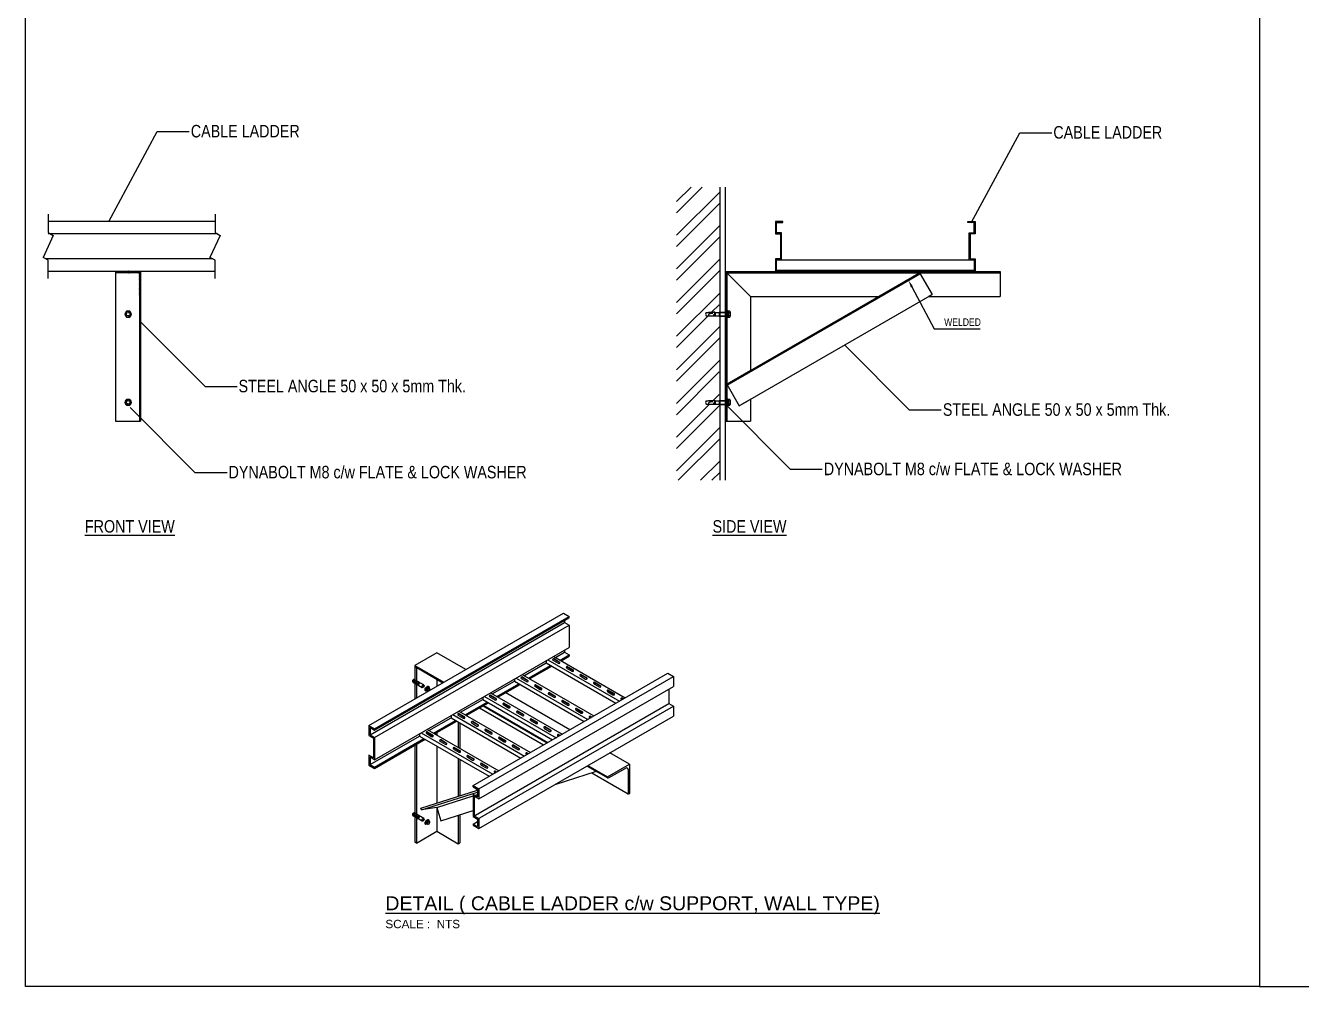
# Model space of a CAD drawing. Header units: inches. Extents: x -259 to 18436, y -3316 to 2573.
# Drawn here: x -259 to 3572, y -3316 to -430 of the extents above; entities that cross this region are included whole.
import ezdxf
from ezdxf import colors
from ezdxf.entities.mleader import LeaderData, LeaderLine
from ezdxf.lldxf.tags import DXFTag
from ezdxf.math import Vec2, Vec3

# ---------------------------------------------------------------- set-up
doc = ezdxf.new("R2010")
doc.units = ezdxf.units.IN
doc.header["$MEASUREMENT"] = 0
doc.linetypes.add('DASHDOT2', pattern=[0.5, 0.25, -0.125, 0, -0.125])
for name, color, linetype in [('TID-CULVERT', 30, 'Continuous'), ('TID-E-LADDER', 170, 'Continuous'), ('TID-E-TEXT', 15, 'Continuous'), ('TID-ELC TEXT', 15, 'Continuous')]:
    doc.layers.add(name, color=color, linetype=linetype)
doc.styles.get("Standard").update_dxf_attribs({"font": 'arial.ttf'})
doc.styles.add('TX-AN', font='ARIALN.TTF')
tags = doc.linetypes.add('HIDDEN', pattern=[0.375, 0.25, -0.125]).pattern_tags.tags
tags[6:7] = [DXFTag(74, 4), DXFTag(75, 0), DXFTag(340, '0'), DXFTag(46, 1.0), DXFTag(50, 0.0), DXFTag(44, 0.0), DXFTag(45, 0.0)]
tags[4:5] = [DXFTag(74, 4), DXFTag(75, 0), DXFTag(340, '0'), DXFTag(46, 1.0), DXFTag(50, 0.0), DXFTag(44, 0.0), DXFTag(45, 0.0)]
doc.dimstyles.get("Standard").update_dxf_attribs({"dimtxt": 0.18, "dimasz": 0.18, "dimexe": 0.18, "dimexo": 0.0625, "dimgap": 0.09, "dimtad": 1, "dimtih": 1, "dimtoh": 1, "dimdec": 4, "dimdsep": 46, "dimtxsty": 'Standard', "dimcen": 0.09, "dimazin": 3, "dimtfac": 1, "dimtdec": 4, "dimtmove": 0, "dimatfit": 3, "dimfxl": 1, "dimtolj": 1})

# ---------------------------------------------------------------- blocks, each defined once
blk = doc.blocks.new('JUDUL')
at = {"color": 4, "style": 'TX-AN'}
blk.add_attdef('DETAIL', (0, 0), '', height=40, dxfattribs=at)
at = {"color": 15, "style": 'TX-AN'}
blk.add_attdef('SCALE', (0, -43.1), '', height=25, dxfattribs=at)

msp = doc.modelspace()

# ---------------------------------------------------------------- hatches: boundary and pattern name
h = msp.add_hatch()
h.set_pattern_fill('ANSI32', color=250, scale=7.5)
h.set_pattern_definition([(45, (-5770.66, 9962.09), (-50.51394, 50.51394), []), (45, (-5736.986, 9962.09), (-50.51394, 50.51394), [])])
h.paths.add_polyline_path([(1823.484, -1302.7834), (1809.4133, -1301.7899), (1809.4133, -1302.2634), (1791.3188, -1302.2634), (1784.3698, -1301.7899, -0.362066856), (1784.3698, -1291.8541), (1791.3188, -1291.8541), (1791.3188, -1291.3805), (1806.6274, -1291.3805), (1809.4133, -1290.4711), (1809.4133, -1291.8541), (1823.484, -1291.8541), (1823.484, -1290.8605), (1826.0201, -915.5268), (1695.3473, -915.5268), (1695.3473, -1795.8328), (1826.0201, -1795.8328), (1826.0201, -1567.7932), (1823.484, -1567.7932), (1809.4133, -1566.7996), (1809.4133, -1567.2731), (1791.3188, -1567.2731), (1784.3698, -1566.7996, -0.362066856), (1784.3698, -1556.8638), (1791.3188, -1556.8638), (1791.3188, -1556.3902), (1806.6274, -1556.3902), (1809.4133, -1555.4808), (1809.4133, -1556.8638), (1823.484, -1556.8638), (1823.484, -1555.8702), (1824.4863, -1302.7834)])
h = msp.add_hatch()
h.set_pattern_fill('ANSI31', color=250, scale=0.375002)
h.set_pattern_definition([(45, (-1289.2854, 12608.2882), (-0.84190238, 0.84190238), [])])
edge = h.paths.add_edge_path()
edge.add_line((41.1095, -1172.4944), (41.1095, -1168.7444))
edge.add_line((41.1095, -1168.7444), (11.1094, -1168.7444))
edge.add_arc((14.8594, -1168.7444), 3.75, 180, 270)
edge.add_line((14.8594, -1172.4944), (41.1095, -1172.4944))
edge = h.paths.add_edge_path()
edge.add_line((56.1096, -1168.7444), (56.1096, -1172.4944))
edge.add_line((56.1096, -1172.4944), (78.6097, -1172.4944))
edge.add_arc((78.6097, -1176.2444), 3.75, 0, 90, ccw=False)
edge.add_line((82.3597, -1176.2444), (82.3597, -1240.7447))
edge.add_arc((85.3597, -1240.7447), 3, 180, 270)
edge.add_line((85.3597, -1243.7447), (86.1097, -1243.7447))
edge.add_line((86.1097, -1243.7447), (86.1097, -1168.7444))
edge.add_line((86.1097, -1168.7444), (56.1096, -1168.7444))

# ---------------------------------------------------------------- linework, layer by layer
for p, q in [((3445.6581, -371.4802), (3445.6581, -3315.5438)), ((902.9516, -2401.2181), (906.1407, -2403.0593)), ((906.148, -2401.1303), (906.7512, -2400.782)), ((906.148, -2401.1303), (909.2622, -2401.8367)), ((906.7512, -2400.782), (909.2622, -2401.3515)), ((909.2622, -2405.6767), (907.0503, -2404.3996)), ((907.1145, -2394.0077), (909.2622, -2395.2476)), ((909.2957, -2399.578), (908.6241, -2396.8307)), ((907.1145, -2794.633), (909.2622, -2795.8729)), ((902.9516, -2801.8434), (906.1407, -2803.6846)), ((906.148, -2801.7556), (906.7512, -2801.4073)), ((906.148, -2801.7556), (909.2622, -2802.462)), ((906.7512, -2801.4073), (909.2622, -2801.9768)), ((909.2622, -2806.302), (907.0503, -2805.0249)), ((909.2957, -2800.2034), (908.6241, -2797.456)), ((3445.6581, -3315.5438), (7640.9194, -3315.5438))]:
    msp.add_line(p, q)
at = {"color": 250}
for p, q in [((1826.0201, -1795.8328), (1826.0201, -915.5268)), ((1842.1858, -1795.8328), (1842.1858, -915.5268))]:
    msp.add_line(p, q, dxfattribs=at)
at = {"ltscale": 5}
for p, q in [((942.553, -2428.8127), (941.5756, -2428.2484)), ((943.3927, -2423.4595), (946.5967, -2417.91)), ((943.3927, -2423.4595), (944.3201, -2426.9206)), ((946.861, -2425.4619), (943.3927, -2423.4595)), ((947.7884, -2428.923), (944.3201, -2426.9206)), ((946.5967, -2417.91), (950.0578, -2416.9826)), ((950.065, -2419.9124), (946.5967, -2417.91)), ((946.861, -2425.4619), (950.065, -2419.9124)), ((946.861, -2425.4619), (947.7884, -2428.923)), ((951.1538, -2428.0212), (947.7884, -2428.923)), ((950.8129, -2414.5062), (949.8355, -2413.9419)), ((953.5261, -2418.985), (950.0578, -2416.9826)), ((950.065, -2419.9124), (953.5261, -2418.985)), ((951.1538, -2428.0212), (954.4278, -2422.3504)), ((954.4278, -2422.3504), (953.5261, -2418.985)), ((942.553, -2829.4381), (941.5756, -2828.8738)), ((943.3927, -2824.0848), (946.5967, -2818.5353)), ((943.3927, -2824.0848), (944.3201, -2827.5459)), ((946.861, -2826.0873), (943.3927, -2824.0848)), ((947.7884, -2829.5483), (944.3201, -2827.5459)), ((946.5967, -2818.5353), (950.0578, -2817.6079)), ((950.065, -2820.5377), (946.5967, -2818.5353)), ((946.861, -2826.0873), (950.065, -2820.5377)), ((946.861, -2826.0873), (947.7884, -2829.5483)), ((951.1538, -2828.6465), (947.7884, -2829.5483)), ((950.8129, -2815.1315), (949.8355, -2814.5672)), ((953.5261, -2819.6103), (950.0578, -2817.6079)), ((950.065, -2820.5377), (953.5261, -2819.6103)), ((951.1538, -2828.6465), (954.4278, -2822.9757)), ((954.4278, -2822.9757), (953.5261, -2819.6103))]:
    msp.add_line(p, q, dxfattribs=at)
msp.add_lwpolyline([(3445.6581, -3315.5438), (-259.4178, -3315.5438), (-259.4178, -371.4802), (4531.4391, -371.4802)])
at = {"color": 250, "const_width": 3}
for points in [[(2301.7184, -1243.7447), (2425.1275, -1172.4944), (2462.6277, -1237.4466), (2451.719, -1243.7447)], [(1917.1861, -1465.7545), (1845.9359, -1506.8909), (1883.436, -1571.843), (1917.1861, -1552.3574)]]:
    msp.add_lwpolyline(points, dxfattribs=at)
for centre, major_axis, ratio, start_param, end_param in [((905.033, -2397.6129), (-2.0815, -3.6052), 0.557135387, 3.141592654, 6.283185307), ((909.4847, -2400.183), (-2.4345, -4.2166), 0.577350269, 5.24889907, 6.283185307), ((909.4847, -2400.183), (-2.4345, -4.2166), 0.577350269, 3.991675399, 4.179643654), ((905.033, -2798.2382), (-2.0815, -3.6052), 0.557135387, 3.141592654, 6.283185307), ((909.4847, -2800.8083), (-2.4345, -4.2166), 0.577350269, 5.24889907, 6.283185307), ((909.4847, -2800.8083), (-2.4345, -4.2166), 0.577350269, 3.991675399, 4.179643654)]:
    msp.add_ellipse(centre, major_axis=major_axis, ratio=ratio, start_param=start_param, end_param=end_param)
at = {"color": 250}
for centre, start_param, end_param in [((906.5903, -2398.512), 3.141592654, 6.283185307), ((906.9097, -2398.6963), 3.141592654, 6.283185307), ((907.229, -2398.8807), 3.141592654, 6.283185307), ((907.5484, -2399.0651), 3.310671372, 6.283185307), ((907.8677, -2399.2495), 3.441786554, 6.283185307), ((908.1871, -2399.4339), 3.564003346, 6.283185307), ((908.5065, -2399.6182), 3.680480397, 6.11826786), ((908.8258, -2399.8026), 3.793376953, 5.802590823), ((909.1452, -2399.987), 4.111986537, 5.303245642), ((909.4852, -2400.1811), 4.197387584, 5.182923147), ((909.8252, -2400.3752), 4.282878489, 5.153461662), ((910.1652, -2400.5693), 4.369094511, 5.124238626), ((910.5053, -2400.7635), 4.45672096, 5.095223938), ((910.8453, -2400.9576), 4.546547295, 5.066389255), ((911.1853, -2401.1517), 4.614714611, 5.037707696), ((911.5253, -2401.3458), 4.843316774, 5.009153589), ((906.5903, -2799.1373), 3.141592654, 6.283185307), ((906.9097, -2799.3216), 3.141592654, 6.283185307), ((907.229, -2799.506), 3.141592654, 6.283185307), ((907.5484, -2799.6904), 3.310671372, 6.283185307), ((907.8677, -2799.8748), 3.441786554, 6.283185307), ((908.1871, -2800.0592), 3.564003346, 6.283185307), ((908.5065, -2800.2436), 3.680480397, 6.11826786), ((908.8258, -2800.4279), 3.793376953, 5.802590823), ((909.1452, -2800.6123), 4.111986537, 5.303245642), ((909.4852, -2800.8064), 4.197387584, 5.182923147), ((909.8252, -2801.0005), 4.282878489, 5.153461662), ((910.1652, -2801.1947), 4.369094511, 5.124238626), ((910.5053, -2801.3888), 4.45672096, 5.095223938), ((910.8453, -2801.5829), 4.546547295, 5.066389255), ((911.1853, -2801.777), 4.614714611, 5.037707696), ((911.5253, -2801.9711), 4.843316774, 5.009153589)]:
    msp.add_ellipse(centre, major_axis=(-2.0815, -3.6052), ratio=0.557135387, start_param=start_param, end_param=end_param, dxfattribs=at)
at = {"ltscale": 5, "extrusion": (0, 0, -1)}
for centre, major_axis, start_param, end_param in [((945.7056, -2421.0952), (4.1299, 7.1533), 3.141592654, 6.283185307), ((946.683, -2421.6595), (-4.1299, -7.1533), -0.802869414, 3.944462068), ((945.7056, -2821.7205), (4.1299, 7.1533), 3.141592654, 6.283185307), ((946.683, -2822.2848), (-4.1299, -7.1533), -0.802869414, 3.944462068)]:
    msp.add_ellipse(centre, major_axis=major_axis, ratio=0.478259046, start_param=start_param, end_param=end_param, dxfattribs=at)
for centre in [(950.6572, -2423.954), (950.6572, -2824.5793)]:
    msp.add_ellipse(centre, major_axis=(-2.478, -4.292), ratio=0.482027847)
at = {"layer": 'TID-CULVERT'}
for p, q in [((11.1094, -1168.7444), (11.1094, -1618.7462)), ((82.3597, -1176.2444), (82.3597, -1618.7462)), ((86.1097, -1168.7444), (86.1097, -1618.7462)), ((1842.1858, -1168.7444), (1842.1858, -1618.7462)), ((1842.1858, -1168.7444), (2667.1891, -1168.7444)), ((1842.1858, -1168.7444), (1917.1861, -1243.7447)), ((1845.9359, -1172.4944), (1845.9359, -1618.7462)), ((1845.9359, -1172.4944), (2667.1891, -1172.4944)), ((1845.9359, -1506.8909), (2425.1275, -1172.4944)), ((1847.8109, -1510.1385), (2427.0025, -1175.742)), ((2425.1275, -1172.4944), (2462.6277, -1237.4466)), ((2667.1891, -1168.7444), (2667.1891, -1243.7447)), ((1883.436, -1571.843), (2462.6277, -1237.4466)), ((1917.1861, -1243.7447), (1917.1861, -1465.7545)), ((1917.1861, -1243.7447), (2301.7184, -1243.7447)), ((2451.719, -1243.7447), (2667.1891, -1243.7447)), ((1847.1143, -1295.7368), (1848.4013, -1295.3182)), ((1850.8403, -1297.9071), (1849.5532, -1298.3257)), ((1850.7465, -1292.4307), (1855.7375, -1292.4307)), ((1850.7465, -1301.2132), (1855.7375, -1301.2132)), ((1845.9359, -1506.8909), (1883.436, -1571.843)), ((1847.1143, -1560.7465), (1848.4013, -1560.328)), ((1850.8403, -1562.9169), (1849.5532, -1563.3354)), ((1850.7465, -1557.4404), (1855.7375, -1557.4404)), ((1850.7465, -1566.223), (1855.7375, -1566.223)), ((1917.1861, -1552.3574), (1917.1861, -1618.7462)), ((11.1094, -1618.7462), (86.1097, -1618.7462)), ((1842.1858, -1618.7462), (1917.1861, -1618.7462)), ((975.2765, -2314.0176), (909.2622, -2352.131)), ((1062.1924, -2364.1985), (975.2765, -2314.0176)), ((909.2622, -2352.131), (996.178, -2402.3119)), ((909.2622, -2352.131), (909.2622, -2452.4928)), ((910.0946, -2355.1773), (993.9561, -2403.5947)), ((914.4583, -2357.6967), (914.4583, -2449.4928)), ((975.2765, -2392.8101), (975.2765, -2414.3794)), ((1374.912, -2544.7473), (1182.4989, -2433.6575)), ((1103.7723, -2479.1103), (1296.1854, -2590.2001)), ((1114.2626, -2473.0537), (1306.6757, -2584.1435)), ((1116.4845, -2471.7709), (1308.8977, -2582.8607)), ((1039.7024, -2520.9866), (1039.7024, -2597.8435)), ((1044.8985, -2523.9866), (1044.8985, -2600.8435)), ((975.2765, -2553.2974), (975.2765, -2560.6472)), ((909.2622, -2591.4108), (909.2622, -2881.7901)), ((914.4583, -2588.4107), (914.4583, -2884.7901)), ((975.2765, -2593.5688), (975.2765, -2765.3966)), ((1039.7024, -2630.7651), (1039.7024, -2744.8736)), ((1044.8985, -2633.7651), (1044.8985, -2743.2183)), ((1554.1719, -2648.243), (1495.2185, -2614.2063)), ((1331.2678, -2708.8633), (1454.6309, -2669.5655)), ((1426.9822, -2653.6025), (1488.99, -2689.4027)), ((1429.2042, -2652.3197), (1488.1575, -2686.3564)), ((1441.1103, -2673.8725), (1550.4172, -2736.9809)), ((1488.1575, -2686.3564), (1554.1719, -2648.243)), ((1491.5325, -2689.604), (1542.9218, -2659.9344)), ((1549.6718, -2663.8315), (1549.6718, -2735.308)), ((1554.1719, -2648.243), (1554.1719, -2736.607)), ((1488.1575, -2686.3564), (1488.1575, -2687.6554)), ((927.7351, -2780.5411), (1098.0732, -2726.2793)), ((929.3123, -2785.4922), (1098.0732, -2731.7328)), ((975.2765, -2778.107), (1084.4227, -2743.3381)), ((1089.6773, -2741.6642), (1098.0732, -2738.9896)), ((1554.1719, -2736.607), (1553.0469, -2737.2566)), ((929.3123, -2785.4922), (927.7351, -2780.5411)), ((975.2765, -2778.107), (929.3123, -2785.4922)), ((975.2765, -2778.107), (975.2765, -2849.6767)), ((975.2765, -2778.107), (988.0474, -2818.1973)), ((988.0474, -2818.1973), (1084.4227, -2787.4966)), ((1039.7024, -2801.7424), (1039.7024, -2886.873)), ((1044.8985, -2800.0872), (1044.8985, -2883.873)), ((914.4583, -2884.7901), (975.2765, -2849.6767)), ((975.2765, -2849.6767), (1039.7024, -2886.873)), ((914.4583, -2884.7901), (909.2622, -2881.7901)), ((1039.7024, -2886.873), (1044.8985, -2883.873))]:
    msp.add_line(p, q, dxfattribs=at)
at = {"layer": 'TID-CULVERT', "color": 250, "linetype": 'HIDDEN', "ltscale": 0.05}
for p, q in [((41.1095, -1168.7444), (41.1095, -1172.4944)), ((41.1095, -1168.7444), (56.1096, -1172.4944)), ((56.1096, -1168.7444), (41.1095, -1172.4944)), ((56.1096, -1168.7444), (56.1096, -1172.4944)), ((909.2622, -2395.2476), (910.3036, -2395.8489)), ((913.8334, -2402.8735), (909.2622, -2399.5537)), ((909.2622, -2401.3515), (912.8619, -2402.168)), ((909.2622, -2401.8367), (913.8334, -2402.8735)), ((917.8841, -2410.6545), (909.2622, -2405.6767)), ((922.753, -2402.2213), (911.9192, -2395.9664)), ((918.237, -2410.0431), (920.8462, -2411.5495)), ((931.6172, -2418.5834), (921.7558, -2412.8899)), ((922.4, -2402.8327), (925.0091, -2404.3391)), ((936.4861, -2410.1502), (926.6247, -2404.4567)), ((909.2622, -2795.8729), (910.3036, -2796.4742)), ((922.753, -2802.8466), (911.9192, -2796.5917)), ((913.8334, -2803.4989), (909.2622, -2800.179)), ((909.2622, -2801.9768), (912.8619, -2802.7934)), ((909.2622, -2802.462), (913.8334, -2803.4989)), ((917.8841, -2811.2798), (909.2622, -2806.302)), ((918.237, -2810.6684), (920.8462, -2812.1748)), ((931.6172, -2819.2087), (921.7558, -2813.5152)), ((922.4, -2803.458), (925.0091, -2804.9645)), ((936.4861, -2810.7755), (926.6247, -2805.082))]:
    msp.add_line(p, q, dxfattribs=at)
at = {"layer": 'TID-CULVERT', "color": 250, "linetype": 'DASHDOT2', "ltscale": 0.05}
msp.add_line((48.6095, -1164.9944), (48.6095, -1176.2444), dxfattribs=at)
at = {"layer": 'TID-CULVERT', "color": 250, "linetype": 'HIDDEN', "ltscale": 0.1}
for p, q in [((1784.3698, -1291.8541), (1791.3188, -1291.8541)), ((1784.3698, -1301.7899), (1791.3188, -1301.7899)), ((1791.3188, -1291.3805), (1791.3188, -1292.3332)), ((1791.3188, -1291.3805), (1806.6274, -1291.3805)), ((1795.9693, -1294.5268), (1791.3188, -1292.3332)), ((1795.9693, -1295.9307), (1791.3188, -1298.1244)), ((1791.3188, -1298.1244), (1791.3188, -1302.2634)), ((1791.3188, -1302.2634), (1809.4133, -1302.2634)), ((1804.1588, -1295.2288), (1795.9693, -1294.5268)), ((1804.1588, -1295.2288), (1795.9693, -1295.9307)), ((1809.4133, -1290.4711), (1806.6274, -1291.3805)), ((1809.4133, -1298.3768), (1806.6274, -1299.2862)), ((1809.4133, -1300.1956), (1806.6274, -1299.2862)), ((1809.4133, -1290.4711), (1809.4133, -1302.2634)), ((1809.4133, -1291.8541), (1842.1858, -1291.8541)), ((1810.8473, -1293.0503), (1809.4133, -1293.0503)), ((1810.8473, -1300.5328), (1809.4133, -1300.5328)), ((1809.4133, -1301.7899), (1842.1858, -1301.7899)), ((1810.8473, -1291.8541), (1810.8473, -1301.7899)), ((1823.484, -1290.8605), (1842.1858, -1290.8605)), ((1823.484, -1290.8605), (1823.484, -1302.7834)), ((1823.484, -1302.7834), (1842.1858, -1302.7834)), ((1784.3698, -1556.8638), (1791.3188, -1556.8638)), ((1784.3698, -1566.7996), (1791.3188, -1566.7996)), ((1791.3188, -1556.3902), (1791.3188, -1557.3429)), ((1791.3188, -1556.3902), (1806.6274, -1556.3902)), ((1795.9693, -1559.5365), (1791.3188, -1557.3429)), ((1795.9693, -1560.9405), (1791.3188, -1563.1341)), ((1791.3188, -1563.1341), (1791.3188, -1567.2731)), ((1791.3188, -1567.2731), (1809.4133, -1567.2731)), ((1804.1588, -1560.2385), (1795.9693, -1559.5365)), ((1804.1588, -1560.2385), (1795.9693, -1560.9405)), ((1809.4133, -1555.4808), (1806.6274, -1556.3902)), ((1809.4133, -1563.3865), (1806.6274, -1564.2959)), ((1809.4133, -1565.2053), (1806.6274, -1564.2959)), ((1809.4133, -1555.4808), (1809.4133, -1567.2731)), ((1809.4133, -1556.8638), (1842.1858, -1556.8638)), ((1810.8473, -1558.06), (1809.4133, -1558.06)), ((1810.8473, -1565.5425), (1809.4133, -1565.5425)), ((1809.4133, -1566.7996), (1842.1858, -1566.7996)), ((1810.8473, -1556.8638), (1810.8473, -1566.7996)), ((1823.484, -1555.8702), (1842.1858, -1555.8702)), ((1823.484, -1555.8702), (1823.484, -1567.7932)), ((1823.484, -1567.7932), (1842.1858, -1567.7932))]:
    msp.add_line(p, q, dxfattribs=at)
at = {"layer": 'TID-CULVERT'}
msp.add_lwpolyline([(82.3597, -1176.2444, 0.414213562), (78.6097, -1172.4944), (14.8594, -1172.4944, -0.414213562), (11.1094, -1168.7444), (86.1097, -1168.7444)], format="xyb", dxfattribs=at)
for points in [[(86.1097, -1243.7447), (85.3597, -1243.7447), (82.3597, -1240.7447)], [(1845.9359, -1286.1765), (1847.3553, -1286.1765), (1847.3553, -1307.4675), (1845.9359, -1307.4675)], [(1848.2676, -1295.3617), (1848.2676, -1286.1765), (1849.687, -1286.1765), (1849.687, -1291.1669)], [(1849.687, -1298.2822), (1849.687, -1307.4675), (1848.2676, -1307.4675), (1848.2676, -1302.477)], [(1855.7375, -1288.0394), (1850.7465, -1288.0394), (1850.7465, -1305.6045), (1855.7375, -1305.6045)], [(1856.6107, -1290.2351), (1856.6107, -1303.4089)], [(1845.9359, -1551.1862), (1847.3553, -1551.1862), (1847.3553, -1572.4772), (1845.9359, -1572.4772)], [(1848.2676, -1560.3714), (1848.2676, -1551.1862), (1849.687, -1551.1862), (1849.687, -1556.1767)], [(1849.687, -1563.2919), (1849.687, -1572.4772), (1848.2676, -1572.4772), (1848.2676, -1567.4867)], [(1855.7375, -1553.0492), (1850.7465, -1553.0492), (1850.7465, -1570.6142), (1855.7375, -1570.6142)], [(1856.6107, -1555.2448), (1856.6107, -1568.4186)]]:
    msp.add_lwpolyline(points, dxfattribs=at)
for points in [[(58.7507, -1296.822), (53.6801, -1288.0394), (43.5389, -1288.0394), (38.4683, -1296.822), (43.5389, -1305.6045), (53.6801, -1305.6045)], [(58.7507, -1561.8317), (53.6801, -1553.0492), (43.5389, -1553.0492), (38.4683, -1561.8317), (43.5389, -1570.6142), (53.6801, -1570.6142)]]:
    msp.add_lwpolyline(points, close=True, dxfattribs=at)
for centre, radius in [((48.6095, -1296.822), 8.7825), ((48.6095, -1296.822), 5.2886), ((48.6095, -1561.8317), 8.7825), ((48.6095, -1561.8317), 5.2886)]:
    msp.add_circle(centre, radius, dxfattribs=at)
at = {"layer": 'TID-CULVERT', "color": 250, "linetype": 'HIDDEN', "ltscale": 0.1}
for centre in [(1790.3309, -1296.822), (1790.3309, -1561.8317)]:
    msp.add_arc(centre, 7.7598, 140.1927147, 219.8072853, dxfattribs=at)
at = {"layer": 'TID-CULVERT'}
for centre, radius, start, end in [((1821.6056, -1303.5704), 26.6844, 2.3483799, 17.0715655), ((1874.9295, -1290.0735), 26.6844, 182.3483799, 198.0141094), ((1823.025, -1303.5704), 26.6844, 2.3483799, 18.0141094), ((1876.3489, -1290.0735), 26.6844, 182.3483799, 197.0715655), ((1853.4136, -1290.2351), 3.1971, 316.626601, 43.373399), ((1845.1319, -1296.822), 11.4788, 337.5080071, 22.4919929), ((1853.4136, -1303.4089), 3.1971, 316.626601, 43.373399), ((1821.6056, -1568.5801), 26.6844, 2.3483799, 17.0715655), ((1874.9295, -1555.0833), 26.6844, 182.3483799, 198.0141094), ((1823.025, -1568.5801), 26.6844, 2.3483799, 18.0141094), ((1876.3489, -1555.0833), 26.6844, 182.3483799, 197.0715655), ((1853.4136, -1555.2448), 3.1971, 316.626601, 43.373399), ((1845.1319, -1561.8317), 11.4788, 337.5080071, 22.4919929), ((1853.4136, -1568.4186), 3.1971, 316.626601, 43.373399), ((911.5122, -2353.43), 2.25, 180, 230.9481407), ((1545.1718, -2663.8315), 4.5, 0, 120), ((1490.4075, -2687.6554), 2.25, 180, 300), ((1551.9219, -2735.308), 2.25, 180, 300)]:
    msp.add_arc(centre, radius, start, end, dxfattribs=at)
at = {"layer": 'TID-CULVERT', "color": 250, "linetype": 'HIDDEN', "ltscale": 0.05}
for centre, major_axis, ratio, start_param, end_param in [((907.5484, -2399.0651), (-2.0815, -3.6052), 0.557135387, 3.141592654, 3.310671372), ((907.8677, -2399.2495), (-2.0815, -3.6052), 0.557135387, 3.141592654, 3.441786554), ((909.4847, -2400.183), (-2.4345, -4.2166), 0.577350269, 3.141592654, 3.991675399), ((908.1871, -2399.4339), (-2.0815, -3.6052), 0.557135387, 3.141592654, 3.564003346), ((908.5065, -2399.6182), (-2.0815, -3.6052), 0.557135387, 3.306510101, 3.680480397), ((908.8258, -2399.8026), (-2.0815, -3.6052), 0.557135387, 3.622187137, 3.793376953), ((911.8653, -2401.5399), (-2.0815, -3.6052), 0.557135387, 4.635336788, 4.980702242), ((912.2053, -2401.734), (-2.0815, -3.6052), 0.557135387, 4.645644352, 4.952329735), ((912.5454, -2401.9281), (-2.0815, -3.6052), 0.557135387, 4.655951028, 4.924012735), ((912.8854, -2402.1223), (-2.0815, -3.6052), 0.557135387, 4.666257911, 4.89572831), ((913.2254, -2402.3164), (-2.0815, -3.6052), 0.557135387, 4.676566096, 4.867453768), ((913.5654, -2402.5105), (-2.0815, -3.6052), 0.557135387, 4.68687668, 4.839166485), ((913.9054, -2402.7046), (-2.0815, -3.6052), 0.557135387, 4.697190761, 4.810843748), ((914.2454, -2402.8987), (-2.0815, -3.6052), 0.557135387, 4.707509442, 4.782462585), ((914.5855, -2403.0928), (-2.0815, -3.6052), 0.557135387, 4.717833829, 4.753999598), ((920.3185, -2406.4379), (-2.4345, -4.2166), 0.577350269, 2.596347166, 6.828430794), ((920.3185, -2406.4379), (-2.0815, -3.6052), 0.557135387, 3.141592654, 6.283185307), ((920.6831, -2406.6484), (-2.0815, -3.6052), 0.557135387, 3.141592654, 6.283185307), ((921.0025, -2406.8328), (-2.0815, -3.6052), 0.557135387, 3.141592654, 6.283185307), ((921.3218, -2407.0172), (-2.0815, -3.6052), 0.557135387, 3.141592654, 6.283185307), ((921.6412, -2407.2016), (-2.0815, -3.6052), 0.557135387, 3.141592654, 6.283185307), ((921.9606, -2407.386), (-2.0815, -3.6052), 0.557135387, 3.141592654, 6.283185307), ((922.2799, -2407.5704), (-2.0815, -3.6052), 0.557135387, 3.141592654, 6.283185307), ((922.5993, -2407.7547), (-2.0815, -3.6052), 0.557135387, 3.306510101, 6.11826786), ((922.9703, -2407.9689), (-2.0815, -3.6052), 0.557135387, 3.141592654, 6.283185307), ((923.2897, -2408.1533), (-2.0815, -3.6052), 0.557135387, 3.363859701, 6.060918259), ((924.1903, -2408.6733), (-2.4345, -4.2166), 0.577350269, 3.141592654, 6.283185307), ((923.609, -2408.3377), (-2.0815, -3.6052), 0.557135387, 3.761738683, 5.663039278), ((907.5484, -2799.6904), (-2.0815, -3.6052), 0.557135387, 3.141592654, 3.310671372), ((907.8677, -2799.8748), (-2.0815, -3.6052), 0.557135387, 3.141592654, 3.441786554), ((909.4847, -2800.8083), (-2.4345, -4.2166), 0.577350269, 3.141592654, 3.991675399), ((908.1871, -2800.0592), (-2.0815, -3.6052), 0.557135387, 3.141592654, 3.564003346), ((908.5065, -2800.2436), (-2.0815, -3.6052), 0.557135387, 3.306510101, 3.680480397), ((908.8258, -2800.4279), (-2.0815, -3.6052), 0.557135387, 3.622187137, 3.793376953), ((911.8653, -2802.1652), (-2.0815, -3.6052), 0.557135387, 4.635336788, 4.980702242), ((912.2053, -2802.3593), (-2.0815, -3.6052), 0.557135387, 4.645644352, 4.952329735), ((912.5454, -2802.5535), (-2.0815, -3.6052), 0.557135387, 4.655951028, 4.924012735), ((912.8854, -2802.7476), (-2.0815, -3.6052), 0.557135387, 4.666257911, 4.89572831), ((913.2254, -2802.9417), (-2.0815, -3.6052), 0.557135387, 4.676566096, 4.867453768), ((913.5654, -2803.1358), (-2.0815, -3.6052), 0.557135387, 4.68687668, 4.839166485), ((913.9054, -2803.3299), (-2.0815, -3.6052), 0.557135387, 4.697190761, 4.810843748), ((914.2454, -2803.524), (-2.0815, -3.6052), 0.557135387, 4.707509442, 4.782462585), ((914.5855, -2803.7181), (-2.0815, -3.6052), 0.557135387, 4.717833829, 4.753999598), ((920.3185, -2807.0632), (-2.4345, -4.2166), 0.577350269, 2.596347166, 6.828430794), ((920.3185, -2807.0632), (-2.0815, -3.6052), 0.557135387, 3.141592654, 6.283185307), ((920.6831, -2807.2738), (-2.0815, -3.6052), 0.557135387, 3.141592654, 6.283185307), ((921.0025, -2807.4581), (-2.0815, -3.6052), 0.557135387, 3.141592654, 6.283185307), ((921.3218, -2807.6425), (-2.0815, -3.6052), 0.557135387, 3.141592654, 6.283185307), ((921.6412, -2807.8269), (-2.0815, -3.6052), 0.557135387, 3.141592654, 6.283185307), ((921.9606, -2808.0113), (-2.0815, -3.6052), 0.557135387, 3.141592654, 6.283185307), ((922.2799, -2808.1957), (-2.0815, -3.6052), 0.557135387, 3.141592654, 6.283185307), ((922.5993, -2808.38), (-2.0815, -3.6052), 0.557135387, 3.306510101, 6.11826786), ((922.9703, -2808.5943), (-2.0815, -3.6052), 0.557135387, 3.141592654, 6.283185307), ((923.2897, -2808.7786), (-2.0815, -3.6052), 0.557135387, 3.363859701, 6.060918259), ((924.1903, -2809.2986), (-2.4345, -4.2166), 0.577350269, 3.141592654, 6.283185307), ((923.609, -2808.963), (-2.0815, -3.6052), 0.557135387, 3.761738683, 5.663039278)]:
    msp.add_ellipse(centre, major_axis=major_axis, ratio=ratio, start_param=start_param, end_param=end_param, dxfattribs=at)
for centre, major_axis, ratio in [((934.0517, -2414.3668), (-2.4345, -4.2166), 0.577350269), ((934.0517, -2414.3668), (-2.0815, -3.6052), 0.557135387), ((934.0517, -2814.9921), (-2.4345, -4.2166), 0.577350269), ((934.0517, -2814.9921), (-2.0815, -3.6052), 0.557135387)]:
    msp.add_ellipse(centre, major_axis=major_axis, ratio=ratio, dxfattribs=at)
at = {"layer": 'TID-E-LADDER', "ltscale": 5}
for p, q in [((-191.3256, -997.2156), (-191.3256, -1052.2436)), ((309.7888, -1018.7438), (-191.3256, -1018.7438)), ((309.7888, -997.2156), (309.7888, -1052.2436)), ((-175.982, -1060.9256), (-206.6691, -1126.5625)), ((-191.3256, -1052.2436), (-175.982, -1060.9256)), ((316.8585, -1056.2439), (-191.3256, -1056.2439)), ((325.1324, -1060.9256), (294.4453, -1126.5625)), ((309.7888, -1052.2436), (325.1324, -1060.9256)), ((-191.3256, -1135.2445), (-206.6691, -1126.5625)), ((302.7192, -1131.2442), (-198.3952, -1131.2442)), ((-191.3256, -1190.2725), (-191.3256, -1135.2445)), ((309.7888, -1135.2445), (294.4453, -1126.5625)), ((309.7888, -1190.2725), (309.7888, -1135.2445)), ((309.7888, -1168.7444), (-191.3256, -1168.7444)), ((771.703, -2531.9126), (1356.02, -2194.557)), ((788.7286, -2541.7423), (1373.0455, -2204.3867)), ((788.7286, -2545.6394), (1373.0455, -2208.2839)), ((1356.02, -2194.557), (1373.0455, -2204.3867)), ((1359.395, -2216.165), (1359.395, -2222.6747)), ((1373.0455, -2208.2839), (1373.0455, -2204.3867)), ((775.078, -2560.0302), (1359.395, -2222.6747)), ((788.7286, -2567.9114), (1373.0455, -2230.5558)), ((1359.395, -2222.6747), (1373.0455, -2230.5558)), ((1373.0455, -2230.5558), (1373.0455, -2297.4762)), ((788.7286, -2634.8318), (1373.0455, -2297.4762)), ((1308.5312, -2334.7236), (1523.6074, -2458.898)), ((1325.7993, -2336.8339), (1340.3559, -2345.2381)), ((1326.5323, -2324.3307), (1541.6085, -2448.505)), ((1328.5038, -2332.1495), (1343.0605, -2340.5538)), ((1328.5038, -2333.6642), (1343.0605, -2342.0685)), ((1332.1698, -2327.5855), (1359.395, -2311.867)), ((1345.8203, -2335.4667), (1373.0455, -2319.7482)), ((1349.1953, -2337.4152), (1373.0455, -2323.6453)), ((1359.395, -2305.3574), (1359.395, -2311.867)), ((1359.395, -2311.867), (1373.0455, -2319.7482)), ((1373.0455, -2319.7482), (1373.0455, -2323.6453)), ((1084.4227, -2712.4614), (1668.7396, -2375.1058)), ((1237.0988, -2382.4748), (1303.6588, -2344.0463)), ((1250.7493, -2390.3559), (1317.3094, -2351.9275)), ((1254.1243, -2392.3045), (1320.6844, -2353.876)), ((1303.6588, -2337.5367), (1303.6588, -2344.0463)), ((1303.6588, -2344.0463), (1513.0975, -2464.9658)), ((1366.7202, -2360.4595), (1381.2768, -2368.8638)), ((1369.4247, -2355.7752), (1383.9814, -2364.1794)), ((1369.4247, -2357.2899), (1383.9814, -2365.6942)), ((1668.7396, -2375.1058), (1685.7652, -2384.9355)), ((1101.4483, -2722.2911), (1685.7652, -2384.9355)), ((1142.0278, -2437.364), (1208.5878, -2398.9356)), ((1155.6783, -2445.2452), (1222.2384, -2406.8167)), ((1159.0533, -2447.1938), (1225.6134, -2408.7653)), ((1208.5878, -2392.426), (1208.5878, -2398.9356)), ((1208.5878, -2398.9356), (1418.0265, -2519.8551)), ((1213.4602, -2389.6129), (1428.5364, -2513.7872)), ((1230.7283, -2391.7231), (1245.2849, -2400.1274)), ((1231.4613, -2379.22), (1446.5375, -2503.3943)), ((1233.4328, -2387.0387), (1247.9895, -2395.443)), ((1233.4328, -2388.5535), (1247.9895, -2396.9577)), ((1274.3537, -2410.6644), (1288.9104, -2419.0687)), ((1274.3537, -2412.1791), (1288.9104, -2420.5834)), ((1407.641, -2384.0852), (1422.1977, -2392.4895)), ((1410.3456, -2379.4009), (1424.9022, -2387.8051)), ((1410.3456, -2380.9156), (1424.9022, -2389.3198)), ((1448.5619, -2407.7109), (1463.1186, -2416.1152)), ((1451.2665, -2403.0265), (1465.8231, -2411.4308)), ((1451.2665, -2404.5413), (1465.8231, -2412.9455)), ((1685.7652, -2384.9355), (1685.7652, -2415.0017)), ((1101.4483, -2752.3573), (1685.7652, -2415.0017)), ((1113.5168, -2447.3152), (1113.5168, -2453.8249)), ((1118.3892, -2444.5022), (1333.4654, -2568.6765)), ((1135.6573, -2446.6124), (1150.2139, -2455.0167)), ((1136.3903, -2434.1092), (1351.4665, -2558.2836)), ((1138.3618, -2441.928), (1152.9185, -2450.3323)), ((1138.3618, -2443.4427), (1152.9185, -2451.847)), ((1271.6492, -2415.3488), (1286.2058, -2423.7531)), ((1312.5701, -2438.9745), (1327.1267, -2447.3788)), ((1315.2746, -2434.2901), (1329.8312, -2442.6944)), ((1315.2746, -2435.8048), (1329.8312, -2444.2091)), ((1489.4828, -2431.3366), (1504.0395, -2439.7409)), ((1492.1874, -2426.6522), (1506.744, -2435.0565)), ((1492.1874, -2428.1669), (1506.744, -2436.5712)), ((1533.1083, -2450.2779), (1535.823, -2451.8453)), ((1533.1083, -2451.7926), (1534.5112, -2452.6026)), ((1672.1147, -2422.8829), (1672.1147, -2466.2468)), ((1041.3193, -2488.9985), (1256.3955, -2613.1728)), ((1046.9568, -2492.2533), (1113.5168, -2453.8249)), ((1060.6073, -2500.1345), (1127.1674, -2461.706)), ((1063.9823, -2502.083), (1130.5424, -2463.6546)), ((1084.4227, -2805.5509), (1672.1147, -2466.2468)), ((1098.0732, -2813.432), (1685.7652, -2474.1279)), ((1113.5168, -2453.8249), (1322.9555, -2574.7444)), ((1176.5782, -2470.2381), (1191.1348, -2478.6424)), ((1179.2827, -2465.5537), (1193.8394, -2473.958)), ((1179.2827, -2467.0684), (1193.8394, -2475.4727)), ((1220.2036, -2489.1794), (1234.7603, -2497.5837)), ((1353.4909, -2462.6002), (1368.0476, -2471.0045)), ((1356.1955, -2457.9158), (1370.7521, -2466.3201)), ((1356.1955, -2459.4305), (1370.7521, -2467.8348)), ((1394.4118, -2486.2259), (1408.9685, -2494.6302)), ((1397.1164, -2481.5415), (1411.673, -2489.9458)), ((1397.1164, -2483.0562), (1411.673, -2491.4605)), ((1530.4037, -2454.9623), (1530.4139, -2454.9682)), ((1672.1147, -2466.2468), (1685.7652, -2474.1279)), ((1685.7652, -2474.1279), (1685.7652, -2504.1941)), ((951.8858, -2547.1426), (1018.4458, -2508.7141)), ((965.5363, -2555.0237), (1032.0964, -2516.5953)), ((968.9114, -2556.9723), (1035.4714, -2518.5438)), ((1018.4458, -2502.2045), (1018.4458, -2508.7141)), ((1018.4458, -2508.7141), (1227.8845, -2629.6336)), ((1023.3182, -2499.3914), (1238.3944, -2623.5658)), ((1040.5863, -2501.5017), (1055.1429, -2509.9059)), ((1043.2908, -2496.8173), (1057.8475, -2505.2216)), ((1043.2908, -2498.332), (1057.8475, -2506.7363)), ((1081.5072, -2525.1273), (1096.0638, -2533.5316)), ((1084.2117, -2520.443), (1098.7684, -2528.8472)), ((1084.2117, -2521.9577), (1098.7684, -2530.362)), ((1101.4483, -2841.5496), (1685.7652, -2504.1941)), ((1217.4991, -2493.8638), (1232.0557, -2502.268)), ((1220.2036, -2490.6941), (1234.7603, -2499.0984)), ((1258.42, -2517.4895), (1272.9766, -2525.8937)), ((1261.1245, -2512.8051), (1275.6811, -2521.2094)), ((1261.1245, -2514.3198), (1275.6811, -2522.7241)), ((1435.3327, -2509.8516), (1435.3429, -2509.8575)), ((1438.0373, -2505.1672), (1440.752, -2506.7345)), ((1438.0373, -2506.6819), (1439.4402, -2507.4919)), ((771.703, -2531.9126), (788.7286, -2541.7423)), ((771.703, -2531.9126), (771.703, -2561.9788)), ((771.703, -2561.9788), (785.3536, -2569.8599)), ((775.078, -2537.7583), (788.7286, -2545.6394)), ((775.078, -2537.7583), (775.078, -2560.0302)), ((775.078, -2560.0302), (788.7286, -2567.9114)), ((775.078, -2649.2226), (923.3748, -2563.6034)), ((788.7286, -2545.6394), (788.7286, -2541.7423)), ((923.3748, -2557.0938), (923.3748, -2563.6034)), ((923.3748, -2563.6034), (1132.8136, -2684.5229)), ((928.2472, -2554.2807), (1143.3234, -2678.455)), ((945.5153, -2556.3909), (960.0719, -2564.7952)), ((946.2483, -2543.8878), (1161.3245, -2668.0621)), ((948.2198, -2551.7065), (962.7765, -2560.1108)), ((948.2198, -2553.2212), (962.7765, -2561.6255)), ((1122.4281, -2548.753), (1136.9847, -2557.1573)), ((1125.1326, -2544.0687), (1139.6893, -2552.4729)), ((1125.1326, -2545.5834), (1139.6893, -2553.9876)), ((1299.3408, -2541.1151), (1313.8975, -2549.5194)), ((1302.0454, -2536.4308), (1316.602, -2544.835)), ((1302.0454, -2537.9455), (1316.602, -2546.3498)), ((1340.2617, -2564.7408), (1340.272, -2564.7467)), ((1342.9663, -2560.0565), (1345.681, -2561.6238)), ((1342.9663, -2561.5712), (1344.3692, -2562.3812)), ((785.3536, -2569.8599), (785.3536, -2628.9861)), ((788.7286, -2567.9114), (788.7286, -2634.8318)), ((788.7286, -2657.1037), (937.0254, -2571.4845)), ((788.7286, -2661.0009), (940.4004, -2573.4331)), ((986.4362, -2580.0166), (1000.9928, -2588.4209)), ((989.1407, -2575.3322), (1003.6974, -2583.7365)), ((989.1407, -2576.8469), (1003.6974, -2585.2512)), ((1027.3571, -2603.6423), (1041.9137, -2612.0466)), ((1030.0616, -2598.9579), (1044.6183, -2607.3622)), ((1030.0616, -2600.4726), (1044.6183, -2608.8769)), ((1163.349, -2572.3787), (1177.9056, -2580.783)), ((1166.0535, -2567.6943), (1180.6102, -2576.0986)), ((1166.0535, -2569.2091), (1180.6102, -2577.6133)), ((1204.2698, -2596.0044), (1218.8265, -2604.4087)), ((1206.9744, -2591.32), (1221.531, -2599.7243)), ((1206.9744, -2592.8347), (1221.531, -2601.239)), ((785.3536, -2628.9861), (771.703, -2621.105)), ((771.703, -2621.105), (771.703, -2651.1711)), ((788.7286, -2634.8318), (775.078, -2626.9506)), ((775.078, -2626.9506), (775.078, -2649.2226)), ((1068.278, -2627.268), (1082.8346, -2635.6723)), ((1070.9825, -2622.5836), (1085.5392, -2630.9879)), ((1070.9825, -2624.0983), (1085.5392, -2632.5026)), ((1245.1907, -2619.6301), (1245.201, -2619.636)), ((1247.8953, -2614.9457), (1250.61, -2616.5131)), ((1247.8953, -2616.4604), (1249.2983, -2617.2704)), ((771.703, -2651.1711), (788.7286, -2661.0009)), ((775.078, -2649.2226), (788.7286, -2657.1037)), ((788.7286, -2657.1037), (788.7286, -2661.0009)), ((1109.1989, -2650.8937), (1123.7555, -2659.298)), ((1111.9034, -2646.2093), (1126.46, -2654.6136)), ((1111.9034, -2647.724), (1126.46, -2656.1283)), ((1150.1197, -2674.5194), (1150.13, -2674.5253)), ((1152.8243, -2669.835), (1155.539, -2671.4023)), ((1152.8243, -2671.3497), (1154.2273, -2672.1597)), ((1084.4227, -2712.4614), (1101.4483, -2722.2911)), ((1084.4227, -2716.3585), (1084.4227, -2712.4614)), ((1084.4227, -2716.3585), (1098.0732, -2724.2396)), ((1084.4227, -2738.6304), (1098.0732, -2746.5116)), ((1084.4227, -2738.6304), (1084.4227, -2805.5509)), ((1087.7977, -2744.4761), (1101.4483, -2752.3573)), ((1087.7977, -2744.4761), (1087.7977, -2803.6023)), ((1098.0732, -2724.2396), (1098.0732, -2746.5116)), ((1101.4483, -2722.2911), (1101.4483, -2752.3573)), ((1084.4227, -2805.5509), (1098.0732, -2813.432)), ((1084.4227, -2827.8228), (1098.0732, -2819.9417)), ((1084.4227, -2827.8228), (1098.0732, -2835.7039)), ((1084.4227, -2827.8228), (1084.4227, -2831.7199)), ((1084.4227, -2831.7199), (1101.4483, -2841.5496)), ((1087.7977, -2803.6023), (1101.4483, -2811.4834)), ((1098.0732, -2813.432), (1098.0732, -2835.7039)), ((1101.4483, -2811.4834), (1101.4483, -2841.5496))]:
    msp.add_line(p, q, dxfattribs=at)
for points in [[(2010.1865, -1134.2442), (2010.1865, -1053.2439), (1995.1865, -1053.2439), (1995.1865, -1021.7438), (2014.6865, -1021.7438), (2014.6865, -1018.7438), (1992.1864, -1018.7438), (1992.1864, -1056.2439), (2007.1865, -1056.2439), (2007.1865, -1131.2442), (1992.1864, -1131.2442), (1992.1864, -1168.7444), (2014.6865, -1168.7444), (2014.6865, -1165.7444)], [(2574.1888, -1134.2442), (2574.1888, -1053.2439), (2589.1888, -1053.2439), (2589.1888, -1021.7438), (2569.6888, -1021.7438), (2569.6888, -1018.7438), (2592.1888, -1018.7438), (2592.1888, -1056.2439), (2577.1888, -1056.2439), (2577.1888, -1131.2442), (2592.1888, -1131.2442), (2592.1888, -1168.7444), (2569.6888, -1168.7444), (2569.6888, -1165.7444)], [(1995.1865, -1134.2442), (2589.1888, -1134.2442), (2589.1888, -1165.7444), (1995.1865, -1165.7444)], [(1995.1865, -1165.7444), (1995.1865, -1134.2442)]]:
    msp.add_lwpolyline(points, dxfattribs=at)
for centre, start_param, end_param in [((1327.1515, -2334.4917), 4.712383652, 7.853981604), ((1327.1515, -2336.0064), 4.712383681, 6.383631866), ((1341.7082, -2342.8959), 1.570796342, 4.712383885), ((1341.7082, -2344.4107), 3.766850561, 4.71238387), ((1368.0724, -2358.1174), 4.712383652, 7.853981604), ((1368.0724, -2359.6321), 4.712383681, 6.383631866), ((1382.6291, -2366.5216), 1.570796342, 4.712383885), ((1382.6291, -2368.0363), 3.766850561, 4.71238387), ((1232.0805, -2389.3809), 4.712383652, 7.853981604), ((1232.0805, -2390.8956), 4.712383681, 6.383631866), ((1246.6372, -2397.7852), 1.570796342, 4.712383885), ((1246.6372, -2399.2999), 3.766850561, 4.71238387), ((1273.0014, -2413.0066), 4.712383652, 7.853981604), ((1273.0014, -2414.5213), 4.712383681, 6.383631866), ((1408.9933, -2381.743), 4.712383652, 7.853981604), ((1408.9933, -2383.2578), 4.712383681, 6.383631866), ((1423.55, -2390.1473), 1.570796342, 4.712383885), ((1423.55, -2391.662), 3.766850561, 4.71238387), ((1449.9142, -2405.3687), 4.712383652, 7.853981604), ((1449.9142, -2406.8834), 4.712383681, 6.383631866), ((1464.4709, -2413.773), 1.570796342, 4.712383885), ((1464.4709, -2415.2877), 3.766850561, 4.71238387), ((1137.0095, -2444.2702), 4.712383652, 7.853981604), ((1137.0095, -2445.7849), 4.712383681, 6.383631866), ((1151.5662, -2452.6745), 1.570796342, 4.712383885), ((1151.5662, -2454.1892), 3.766850561, 4.71238387), ((1287.5581, -2421.4109), 1.570796342, 4.712383885), ((1287.5581, -2422.9256), 3.766850561, 4.71238387), ((1313.9223, -2436.6323), 4.712383652, 7.853981604), ((1313.9223, -2438.147), 4.712383681, 6.383631866), ((1328.479, -2445.0366), 1.570796342, 4.712383885), ((1328.479, -2446.5513), 3.766850561, 4.71238387), ((1490.8351, -2428.9944), 4.712383652, 7.853981604), ((1490.8351, -2430.5091), 4.712383681, 6.383631866), ((1505.3917, -2437.3987), 1.570796342, 4.712383885), ((1505.3917, -2438.9134), 3.766850561, 4.71238387), ((1531.756, -2452.6201), 4.712383652, 7.853981604), ((1531.756, -2454.1348), 4.712383681, 6.383631866), ((1177.9304, -2467.8959), 4.712383652, 7.853981604), ((1177.9304, -2469.4106), 4.712383681, 6.383631866), ((1192.4871, -2476.3002), 1.570796342, 4.712383885), ((1192.4871, -2477.8149), 3.766850561, 4.71238387), ((1218.8513, -2491.5216), 4.712383652, 7.853981604), ((1218.8513, -2493.0363), 4.712383681, 6.383631866), ((1354.8432, -2460.258), 4.712383652, 7.853981604), ((1354.8432, -2461.7727), 4.712383681, 6.383631866), ((1369.3999, -2468.6623), 1.570796342, 4.712383885), ((1369.3999, -2470.177), 3.766850561, 4.71238387), ((1395.7641, -2483.8837), 4.712383652, 7.853981604), ((1395.7641, -2485.3984), 4.712383681, 6.383631866), ((1410.3208, -2492.288), 1.570796342, 4.712383885), ((1041.9385, -2499.1595), 4.712383652, 7.853981604), ((1041.9385, -2500.6742), 4.712383681, 6.383631866), ((1056.4952, -2507.5637), 1.570796342, 4.712383885), ((1056.4952, -2509.0785), 3.766850561, 4.71238387), ((1082.8594, -2522.7851), 4.712383652, 7.853981604), ((1082.8594, -2524.2999), 4.712383681, 6.383631866), ((1233.408, -2499.9259), 1.570796342, 4.712383885), ((1233.408, -2501.4406), 3.766850561, 4.71238387), ((1259.7722, -2515.1473), 4.712383652, 7.853981604), ((1259.7722, -2516.662), 4.712383681, 6.383631866), ((1274.3289, -2523.5515), 1.570796342, 4.712383885), ((1274.3289, -2525.0663), 3.766850561, 4.71238387), ((1410.3208, -2493.8027), 3.766850561, 4.71238387), ((1436.685, -2507.5094), 4.712383652, 7.853981604), ((1436.685, -2509.0241), 4.712383681, 6.383631866), ((946.8675, -2554.0487), 4.712383652, 7.853981604), ((946.8675, -2555.5634), 4.712383681, 6.383631866), ((961.4242, -2562.453), 1.570796342, 4.712383885), ((961.4242, -2563.9677), 3.766850561, 4.71238387), ((1097.4161, -2531.1894), 1.570796342, 4.712383885), ((1097.4161, -2532.7041), 3.766850561, 4.71238387), ((1123.7803, -2546.4108), 4.712383652, 7.853981604), ((1123.7803, -2547.9255), 4.712383681, 6.383631866), ((1138.337, -2554.8151), 1.570796342, 4.712383885), ((1138.337, -2556.3298), 3.766850561, 4.71238387), ((1164.7012, -2570.0365), 4.712383652, 7.853981604), ((1300.6931, -2538.773), 4.712383652, 7.853981604), ((1300.6931, -2540.2877), 4.712383681, 6.383631866), ((1315.2498, -2547.1772), 1.570796342, 4.712383885), ((1315.2498, -2548.6919), 3.766850561, 4.71238387), ((1341.614, -2562.3986), 4.712383652, 7.853981604), ((1341.614, -2563.9133), 4.712383681, 6.383631866), ((987.7884, -2577.6744), 4.712383652, 7.853981604), ((987.7884, -2579.1891), 4.712383681, 6.383631866), ((1002.3451, -2586.0787), 1.570796342, 4.712383885), ((1002.3451, -2587.5934), 3.766850561, 4.71238387), ((1028.7093, -2601.3001), 4.712383652, 7.853981604), ((1028.7093, -2602.8148), 4.712383681, 6.383631866), ((1164.7012, -2571.5512), 4.712383681, 6.383631866), ((1179.2579, -2578.4408), 1.570796342, 4.712383885), ((1179.2579, -2579.9555), 3.766850561, 4.71238387), ((1205.6221, -2593.6622), 4.712383652, 7.853981604), ((1205.6221, -2595.1769), 4.712383681, 6.383631866), ((1220.1788, -2602.0665), 1.570796342, 4.712383885), ((1220.1788, -2603.5812), 3.766850561, 4.71238387), ((1043.266, -2609.7044), 1.570796342, 4.712383885), ((1043.266, -2611.2191), 3.766850561, 4.71238387), ((1069.6302, -2624.9258), 4.712383652, 7.853981604), ((1069.6302, -2626.4405), 4.712383681, 6.383631866), ((1084.1869, -2633.3301), 1.570796342, 4.712383885), ((1084.1869, -2634.8448), 3.766850561, 4.71238387), ((1246.543, -2617.2879), 4.712383652, 7.853981604), ((1246.543, -2618.8026), 4.712383681, 6.383631866), ((1110.5511, -2648.5515), 4.712383652, 7.853981604), ((1110.5511, -2650.0662), 4.712383681, 6.383631866), ((1125.1078, -2656.9558), 1.570796342, 4.712383885), ((1125.1078, -2658.4705), 3.766850561, 4.71238387), ((1151.472, -2672.1772), 4.712383652, 7.853981604), ((1151.472, -2673.6919), 4.712383681, 6.383631866)]:
    msp.add_ellipse(centre, major_axis=(-3.5618, 2.0564), ratio=0.657595077, start_param=start_param, end_param=end_param, dxfattribs=at)

# ---------------------------------------------------------------- block references
ref = msp.add_blockref('JUDUL', (821.1484, -3086.7001), dxfattribs=dict(xscale=1.25, yscale=1.25, zscale=1.25))
ref.add_attrib('DETAIL', '%%UDETAIL ( CABLE LADDER c/w SUPPORT, WALL TYPE)', (821.1484, -3086.7001), dxfattribs={"color": 4, "height": 41.852625})
ref.add_attrib('SCALE', 'SCALE :  NTS', (821.1484, -3140.5618), dxfattribs={"color": 15, "height": 25.111575})

# ---------------------------------------------------------------- texts
at = {"layer": 'TID-E-TEXT', "char_height": 37.500048, "attachment_point": 1, "style": 'TX-AN'}
for s, insert, width in [('CABLE LADDER', (236.8909, -728.7585), 415.371865), ('CABLE LADDER', (2826.7578, -732.3557), 415.371865), ('STEEL ANGLE 50 x 50 x 5mm Thk.', (380.285, -1494.1375), 701.441914), ('STEEL ANGLE 50 x 50 x 5mm Thk.', (2495.0152, -1564.6336), 701.441914), ('DYNABOLT M8 c/w FLATE & LOCK WASHER', (350.2277, -1752.4693), 944.304821), ('DYNABOLT M8 c/w FLATE & LOCK WASHER', (2137.7438, -1742.934), 944.304821), ('{\\LFRONT VIEW}', (-81.0643, -1915.3688), 415.371865), ('{\\LSIDE VIEW}', (1803.549, -1915.3688), 415.371865)]:
    msp.add_mtext(s, dxfattribs=dict(at, insert=insert, width=width))
at = {"layer": 'TID-ELC TEXT', "style": 'TX-AN'}
msp.add_text('WELDED', height=22.50009, dxfattribs=at).set_placement((2499.0099, -1332.1951))

# ---------------------------------------------------------------- leaders
at = {"has_arrowhead": 0}
for points in [[(-9.4594, -1018.7438), (136.1273, -748.7759), (232.2536, -748.7759)], [(2580.4075, -1022.341), (2725.9942, -752.3731), (2822.1205, -752.3731)], [(85.0172, -1318.7245), (279.5214, -1513.7944), (375.6477, -1513.7944)], [(2199.7475, -1389.2205), (2394.2516, -1584.2905), (2490.3779, -1584.2905)], [(1842.476, -1567.521), (2036.9801, -1762.5909), (2133.1065, -1762.5909)], [(54.96, -1577.0562), (249.4641, -1772.1262), (345.5904, -1772.1262)]]:
    msp.add_leader(points, dimstyle='Standard', override={"dimscale": 1.5, "dimasz": 20, "dimgap": 15}, dxfattribs=at)
at = {"layer": 'TID-ELC TEXT', "color": 7}
ml = msp.add_multileader_mtext('Standard', dxfattribs=at)
ml.set_content('', color=7)
ml.set_leader_properties()
ml.build(insert=Vec2(0, 0))
ml.multileader.update_dxf_attribs({"text_top_attachment_type": 32, "text_bottom_attachment_type": 178, "dogleg_length": 483.0326, "arrow_head_size": 22.5001})
ctx = ml.context
ctx.base_point, ctx.char_height, ctx.arrow_head_size, ctx.landing_gap_size, ctx.plane_origin, ctx.plane_x_axis, ctx.plane_y_axis = Vec3(2613.1299, -1340.7394), 6, 22.5001, 3, Vec3(2054.7964, -1386.7862), Vec3(-1, 0), Vec3(0, -1)
ctx.text_align_type = 2
notes = []
notes.append((ctx, [(0, (1, 1, 0), (2468.4278, -1340.7394), (1, 0), 138.702, [(0, [(2391.7047, -1195.2127)], 0, [])])]))
ctx.mtext.insert, ctx.mtext.text_direction, ctx.mtext.rotation, ctx.mtext.alignment, ctx.mtext.flow_direction = Vec3(2610.1299, -1343.7394), Vec3(-1, 0), 3.141592654, 3, 5
for ctx, leaders in notes:
    for number, flags, end, landing, length, lines in leaders:
        leader = LeaderData()
        leader.index, (leader.has_last_leader_line, leader.has_dogleg_vector, leader.attachment_direction) = number, flags
        leader.last_leader_point, leader.dogleg_vector, leader.dogleg_length = Vec3(end), Vec3(landing), length
        for number, points, colour, breaks in lines:
            line = LeaderLine()
            line.index, line.vertices, line.color, line.breaks = number, Vec3.list(points), colors.encode_raw_color(colour), breaks
            leader.lines.append(line)
        ctx.leaders.append(leader)

doc.saveas('drawing.dxf')
